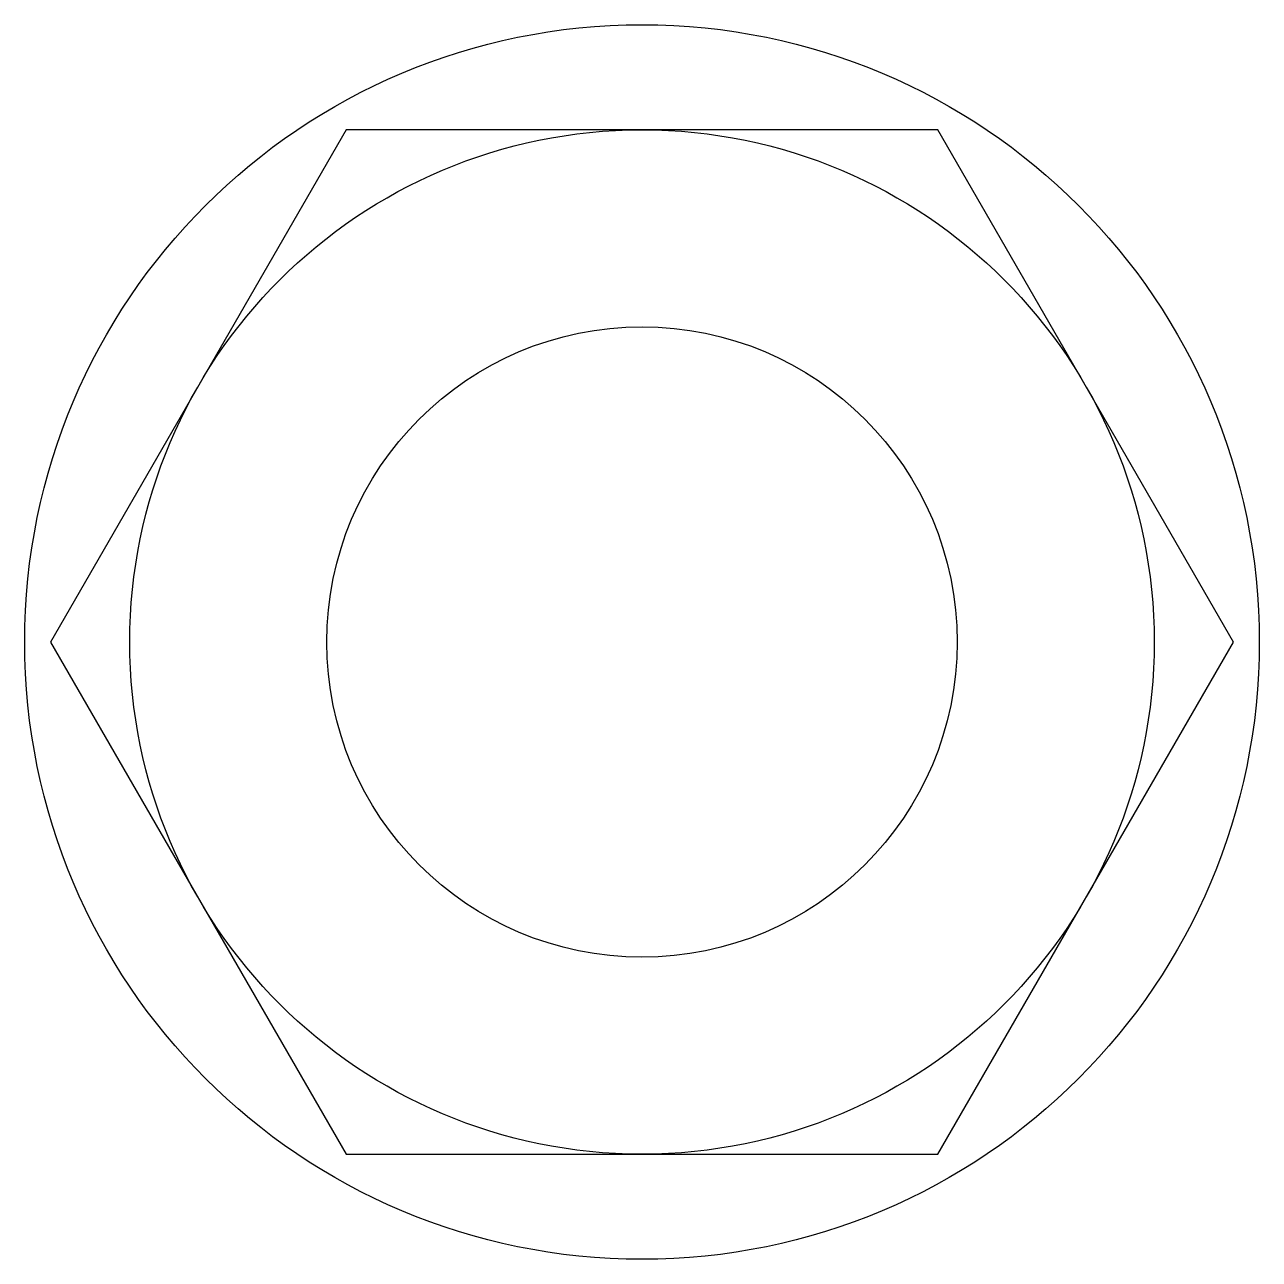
# Model space of a CAD drawing. Extents: x -0.73 to 0.73, y -0.73 to 0.73.
import ezdxf

# ---------------------------------------------------------------- set-up
doc = ezdxf.new("R2010")
doc.units = 0
doc.header["$MEASUREMENT"] = 0
doc.layers.get('0').update_dxf_attribs({"linetype": 'CONTINUOUS'})

msp = doc.modelspace()

# ---------------------------------------------------------------- linework, layer by layer
msp.add_lwpolyline([(0.7036, 0), (0.3518, 0.6094), (-0.3518, 0.6094), (-0.7036, 0), (-0.3518, -0.6094), (0.3518, -0.6094)], close=True)
for radius in [0.7345, 0.6094, 0.375]:
    msp.add_circle((0, 0), radius)

doc.saveas('drawing.dxf')
